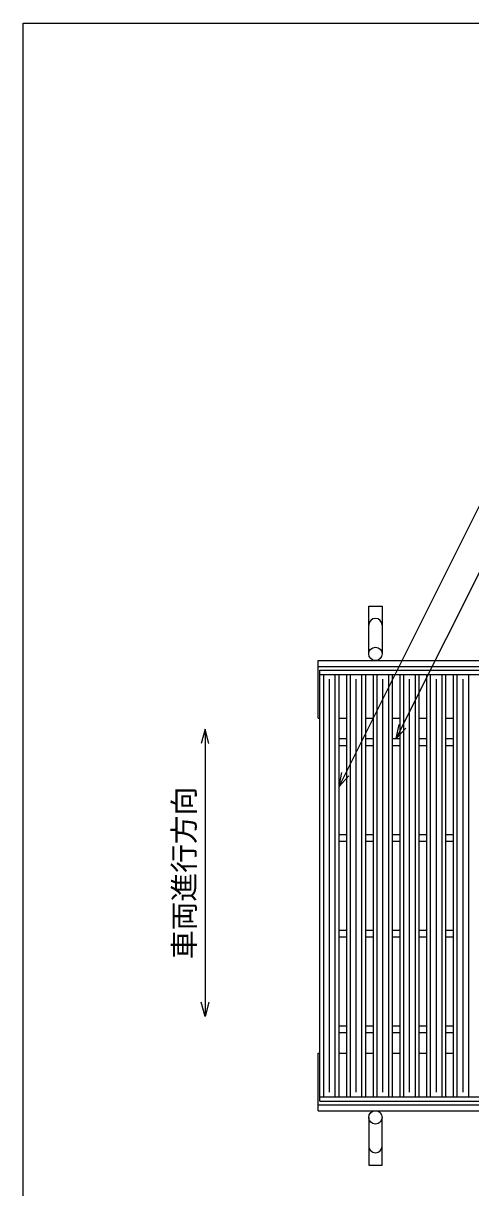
# Model space of a CAD drawing. Units: millimetres, scale not verified. Extents: x -1820 to 1724, y -1285 to 1059.
# Drawn here: x -1736 to -1268, y -157 to 1059 of the extents above; entities that cross this region are included whole.
import ezdxf
from ezdxf.enums import TextEntityAlignment as Align

# ---------------------------------------------------------------- set-up
doc = ezdxf.new("R2010")
doc.units = ezdxf.units.MM
doc.header["$LTSCALE"] = 10
for name, color, linetype, lineweight in [('0_2', 150, 'Continuous', 25), ('16', 3, 'Continuous', 25), ('19', 6, 'Continuous', 25), ('22', 2, 'Continuous', 25)]:
    doc.layers.add(name, color=color, linetype=linetype, lineweight=lineweight)
doc.styles.add('ベクトル', font='')
doc.styles.get('ベクトル').set_extended_font_data('ベクトル')

msp = doc.modelspace()

# ---------------------------------------------------------------- linework, layer by layer
at = {"layer": '0_2'}
for p, q in [((-1736, -1141), (-1736, 1059)), ((-1736, 1059), (1724, 1059))]:
    msp.add_line(p, q, dxfattribs=at)
at = {"layer": '0_2', "color": 4}
for p, q in [((-1546, 321.83), (-1550, 306.83)), ((-1542, 306.83), (-1546, 321.83)), ((-1546, 321.83), (-1546, 21.83)), ((-1546, 21.83), (-1550, 36.83)), ((-1542, 36.83), (-1546, 21.83))]:
    msp.add_line(p, q, dxfattribs=at)
at = {"layer": '16'}
for p, q in [((-1426, 383.5), (-430, 383.5)), ((-1426, 379), (-1426, 383.5)), ((-1426, 379), (-430, 379)), ((-1426, -62), (-1426, 379)), ((-1426, 379), (-1406, 379)), ((-1422, -62), (-1422, 379)), ((-1410, -62), (-1410, 379)), ((-1406, -62), (-1406, 379)), ((-1398.1, -62), (-1398.1, 379)), ((-1398.1, 379), (-1378.1, 379)), ((-1394.1, -62), (-1394.1, 379)), ((-1382.1, -62), (-1382.1, 379)), ((-1378.1, -62), (-1378.1, 379)), ((-1370.2, -62), (-1370.2, 379)), ((-1370.2, 379), (-1350.2, 379)), ((-1366.2, -62), (-1366.2, 379)), ((-1354.2, -62), (-1354.2, 379)), ((-1350.2, -62), (-1350.2, 379)), ((-1342.3, -62), (-1342.3, 379)), ((-1342.3, 379), (-1322.3, 379)), ((-1338.3, -62), (-1338.3, 379)), ((-1326.3, -62), (-1326.3, 379)), ((-1322.3, -62), (-1322.3, 379)), ((-1314.4, -62), (-1314.4, 379)), ((-1314.4, 379), (-1294.4, 379)), ((-1310.4, -62), (-1310.4, 379)), ((-1298.4, -62), (-1298.4, 379)), ((-1294.4, -62), (-1294.4, 379)), ((-1286.5, -62), (-1286.5, 379)), ((-1286.5, 379), (-1266.5, 379)), ((-1282.5, -62), (-1282.5, 379)), ((-1270.5, -62), (-1270.5, 379)), ((-1416, -57), (-1416, 374)), ((-1388.1, -57), (-1388.1, 374)), ((-1360.2, -57), (-1360.2, 374)), ((-1332.3, -57), (-1332.3, 374)), ((-1304.4, -57), (-1304.4, 374)), ((-1276.5, -57), (-1276.5, 374)), ((-1406, 312), (-1398.1, 312)), ((-1406, 305), (-1398.1, 305)), ((-1378.1, 312), (-1370.2, 312)), ((-1378.1, 305), (-1370.2, 305)), ((-1350.2, 312), (-1342.3, 312)), ((-1350.2, 305), (-1342.3, 305)), ((-1322.3, 312), (-1314.4, 312)), ((-1322.3, 305), (-1314.4, 305)), ((-1294.4, 312), (-1286.5, 312)), ((-1294.4, 305), (-1286.5, 305)), ((-1406, 212), (-1398.1, 212)), ((-1378.1, 212), (-1370.2, 212)), ((-1350.2, 212), (-1342.3, 212)), ((-1322.3, 212), (-1314.4, 212)), ((-1294.4, 212), (-1286.5, 212)), ((-1406, 205), (-1398.1, 205)), ((-1378.1, 205), (-1370.2, 205)), ((-1350.2, 205), (-1342.3, 205)), ((-1322.3, 205), (-1314.4, 205)), ((-1294.4, 205), (-1286.5, 205)), ((-1406, 112), (-1398.1, 112)), ((-1378.1, 112), (-1370.2, 112)), ((-1350.2, 112), (-1342.3, 112)), ((-1322.3, 112), (-1314.4, 112)), ((-1294.4, 112), (-1286.5, 112)), ((-1406, 105), (-1398.1, 105)), ((-1378.1, 105), (-1370.2, 105)), ((-1350.2, 105), (-1342.3, 105)), ((-1322.3, 105), (-1314.4, 105)), ((-1294.4, 105), (-1286.5, 105)), ((-1406, 12), (-1398.1, 12)), ((-1406, 5), (-1398.1, 5)), ((-1378.1, 12), (-1370.2, 12)), ((-1378.1, 5), (-1370.2, 5)), ((-1350.2, 12), (-1342.3, 12)), ((-1350.2, 5), (-1342.3, 5)), ((-1322.3, 12), (-1314.4, 12)), ((-1322.3, 5), (-1314.4, 5)), ((-1294.4, 12), (-1286.5, 12)), ((-1294.4, 5), (-1286.5, 5)), ((-1426, -62), (-430, -62)), ((-1426, -66.5), (-1426, -62)), ((-1426, -62), (-1406, -62)), ((-1426, -66.5), (-430, -66.5)), ((-1398.1, -62), (-1378.1, -62)), ((-1370.2, -62), (-1350.2, -62)), ((-1342.3, -62), (-1322.3, -62)), ((-1314.4, -62), (-1294.4, -62)), ((-1286.5, -62), (-1266.5, -62))]:
    msp.add_line(p, q, dxfattribs=at)
at = {"layer": '19'}
for p, q in [((-1375, 400.5), (-1375, 450.5)), ((-1375, 450.5), (-1361, 450.5)), ((-1361, 450.5), (-1361, 400.5)), ((-1428, 393.5), (-428, 393.5)), ((-1428, 333.5), (-1428, 393.5)), ((-1428, 387.5), (-428, 387.5)), ((-1428, 333.5), (-1426, 333.5)), ((-1406, 333.5), (-1398.1, 333.5)), ((-1378.1, 333.5), (-1370.2, 333.5)), ((-1350.2, 333.5), (-1342.3, 333.5)), ((-1322.3, 333.5), (-1314.4, 333.5)), ((-1294.4, 333.5), (-1286.5, 333.5)), ((-1428, -76.5), (-1428, -16.5)), ((-1428, -16.5), (-1426, -16.5)), ((-1406, -16.5), (-1398.1, -16.5)), ((-1378.1, -16.5), (-1370.2, -16.5)), ((-1350.2, -16.5), (-1342.3, -16.5)), ((-1322.3, -16.5), (-1314.4, -16.5)), ((-1294.4, -16.5), (-1286.5, -16.5)), ((-1428, -70.5), (-428, -70.5)), ((-1428, -76.5), (-428, -76.5)), ((-1375, -83.5), (-1375, -133.5)), ((-1361, -133.5), (-1361, -83.5)), ((-1375, -133.5), (-1361, -133.5))]:
    msp.add_line(p, q, dxfattribs=at)
for centre in [(-1368, 400.5), (-1368, -83.5)]:
    msp.add_circle(centre, 7, dxfattribs=at)
for centre, start, end in [((-1368, 430.5), 0, 180), ((-1368, -113.5), 180, 0)]:
    msp.add_arc(centre, 7, start, end, dxfattribs=at)
at = {"layer": '22', "color": 4}
for p, q in [((-1406, 262), (-1200.75, 672.5)), ((-1346.25, 312), (-1188.5, 627.5)), ((-1346.25, 312), (-1343.25, 326.6)), ((-1346.25, 312), (-1336.25, 323)), ((-1406, 262), (-1403, 276.6)), ((-1406, 262), (-1396, 273))]:
    msp.add_line(p, q, dxfattribs=at)

# ---------------------------------------------------------------- texts
at = {"layer": '0_2', "color": 2, "style": 'ベクトル'}
msp.add_text('車両進行方向', height=21.99, rotation=90, dxfattribs=at).set_placement((-1568, 81.83), align=Align.MIDDLE_LEFT)

doc.saveas('drawing.dxf')
